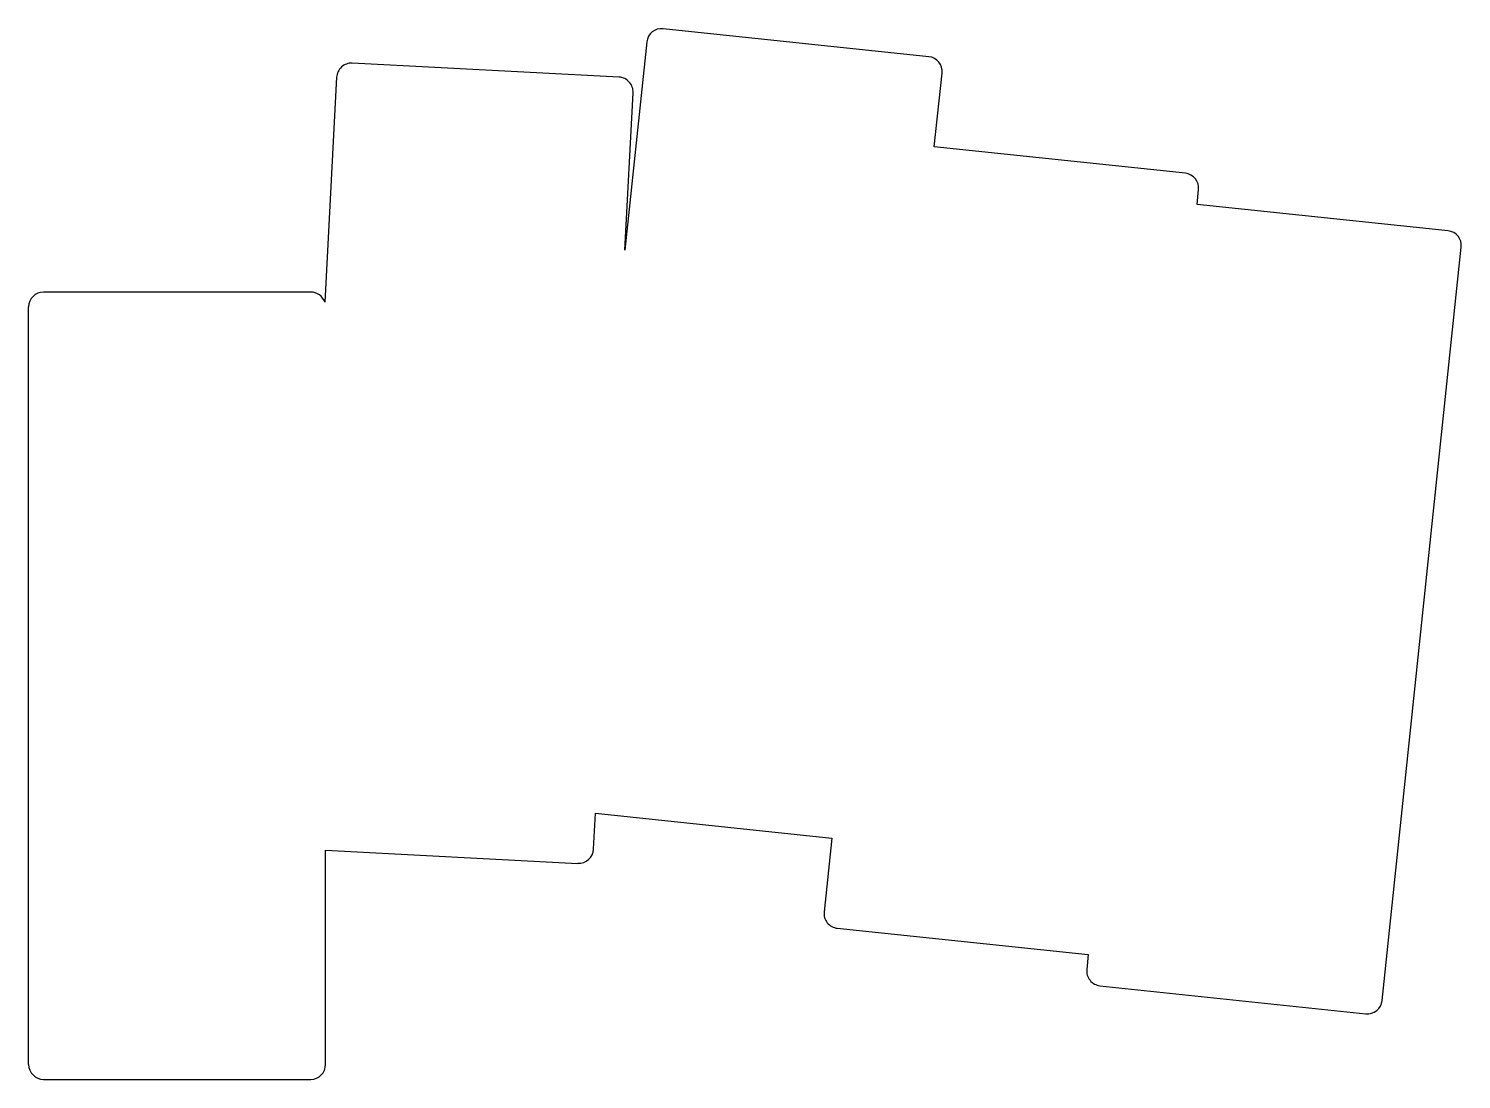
# Model space of a CAD drawing. Header units: millimetres. Extents: x -10 to 86.5, y -9.5 to 61.2.
import ezdxf

# ---------------------------------------------------------------- set-up
doc = ezdxf.new("R2010")
doc.units = ezdxf.units.MM

msp = doc.modelspace()

# ---------------------------------------------------------------- linework, layer by layer
for p, q in [((50.629, 59.349), (32.728, 61.23)), ((31.629, 60.34), (30.155, 46.317)), ((29.764, 57.969), (11.789, 58.911)), ((10.738, 57.965), (9.945, 42.828)), ((50.997, 53.277), (51.519, 58.25)), ((30.155, 46.317), (30.711, 56.918)), ((67.904, 51.5), (50.997, 53.277)), ((68.689, 49.406), (68.794, 50.401)), ((85.596, 47.629), (68.689, 49.406)), ((81.155, -4.19), (86.486, 46.53)), ((9, 43.5), (-9, 43.5)), ((-10, -8.5), (-10, 42.5)), ((28.041, 5.988), (28.169, 8.417)), ((28.169, 8.417), (44.095, 6.743)), ((10, -8.5), (10, 5.932)), ((10, 5.932), (26.99, 5.042)), ((44.095, 6.743), (43.572, 1.771)), ((44.462, 0.672), (61.369, -1.105)), ((61.369, -1.105), (61.265, -2.1)), ((62.154, -3.199), (80.056, -5.08)), ((-9, -9.5), (9, -9.5))]:
    msp.add_line(p, q)
for centre, start, end in [((32.623, 60.236), 84, 174), ((11.737, 57.913), 87, 177), ((50.525, 58.354), 354, 444), ((29.712, 56.971), 357, 447), ((67.799, 50.505), 354, 444), ((85.491, 46.635), 354, 444), ((-9, 42.5), 90, 180), ((9, 42.5), 19.14703, 90), ((27.043, 6.041), 267, 357), ((44.567, 1.666), 174, 264), ((62.259, -2.204), 174, 264), ((80.16, -4.086), 264, 354), ((-9, -8.5), 180, 270), ((9, -8.5), 270, 360)]:
    msp.add_arc(centre, 1, start, end)

doc.saveas('drawing.dxf')
